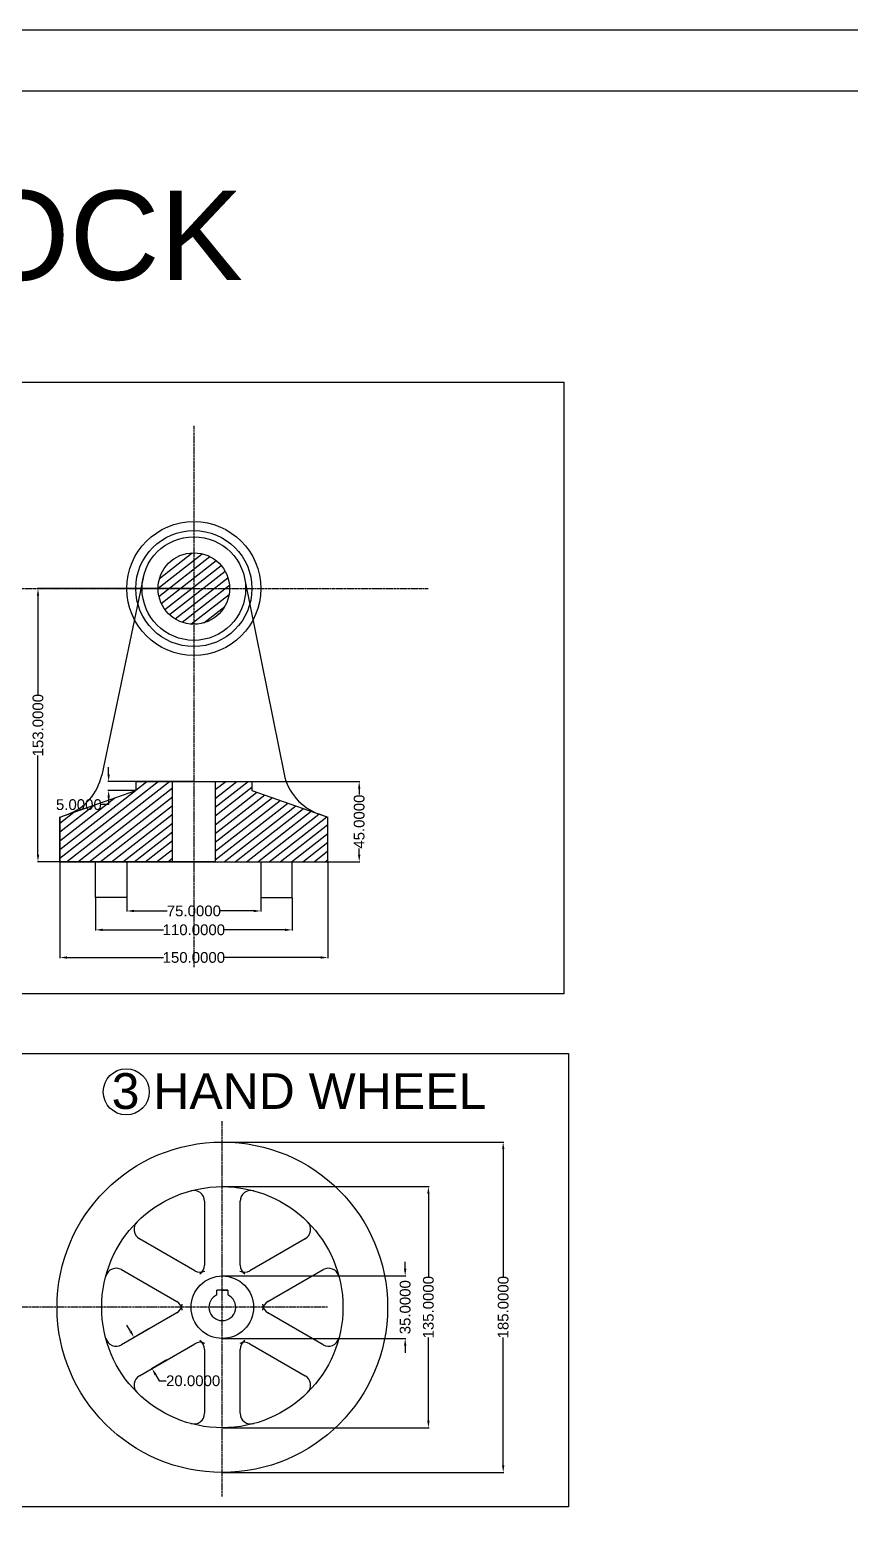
# Model space of a CAD drawing. Header units: inches. Extents: x -318 to 2841, y -996 to 640.
# Drawn here: x 690 to 1149, y -197 to 640 of the extents above; entities that cross this region are included whole.
import ezdxf

# ---------------------------------------------------------------- set-up
doc = ezdxf.new("R2010")
doc.units = ezdxf.units.IN
doc.header["$MEASUREMENT"] = 0
doc.linetypes.add('CENTER', pattern=[2, 1.25, -0.25, 0.25, -0.25])
doc.layers.get('0').update_dxf_attribs({"plot": 0})
doc.layers.add('body', color=130, linetype='ZIGZAG', lineweight=30, plot=False)
doc.styles.get("Standard").update_dxf_attribs({"font": 'arial.ttf'})
doc.styles.add('style1', font='arial.ttf', dxfattribs={"height": 50})
doc.linetypes.add('ZIGZAG', pattern='A,0.0001,-0.2,[131,ltypeshp.shx,S=0.2,R=0,X=-0.2,Y=0],-0.4,[131,ltypeshp.shx,S=0.2,R=180,X=0.2,Y=0],-0.2', length=0.8001)
doc.dimstyles.get("Standard").update_dxf_attribs({"dimscale": 2, "dimtxt": 3, "dimasz": 2, "dimexe": 0.18, "dimexo": 0.0625, "dimgap": 0.108, "dimtad": 0, "dimtoh": 1, "dimdec": 4, "dimzin": 0, "dimdsep": 46, "dimtxsty": 'Standard', "dimcen": 2, "dimadec": 0, "dimazin": 0, "dimtfac": 1, "dimtdec": 4, "dimtofl": 0, "dimtmove": 0, "dimatfit": 1, "dimfxl": 1, "dimtolj": 1, "dimtzin": 0, "dimarcsym": 0})
pattern_1 = [(218, (-24.4823, -4220.624), (2.3856882, -3.0535417), [])]

# ---------------------------------------------------------------- blocks, each defined once
blk = doc.blocks.new('*D18')
at = {"color": 0, "lineweight": -2, "transparency": 16777216}
for p, q in [((781.77, 327.59), (694.33, 327.59)), ((694.69, 323.59), (694.69, 268.13)), ((694.69, 178.59), (694.69, 234.05)), ((781.77, 174.59), (694.33, 174.59))]:
    blk.add_line(p, q, dxfattribs=at)
at = {"color": 0, "transparency": 16777216}
for points in [[(694.03, 323.59), (695.36, 323.59), (694.69, 327.59)], [(694.03, 178.59), (695.36, 178.59), (694.69, 174.59)]]:
    blk.add_solid(points, dxfattribs=at)
at = {"layer": 'Defpoints', "color": 0, "transparency": 16777216}
for p in [(781.9, 327.59), (694.69, 174.59), (781.9, 174.59)]:
    blk.add_point(p, dxfattribs=at)
at = {"color": 0, "transparency": 16777216, "insert": (694.69, 251.09), "char_height": 6, "attachment_point": 5, "rotation": 90}
blk.add_mtext('\\A1;153.0000', dxfattribs=at)
blk = doc.blocks.new('*D19')
at = {"color": 0, "lineweight": -2, "transparency": 16777216}
for p, q in [((706.9, 174.47), (706.9, 120.65)), ((856.9, 174.47), (856.9, 120.65)), ((710.9, 121.01), (764.86, 121.01)), ((852.9, 121.01), (798.93, 121.01))]:
    blk.add_line(p, q, dxfattribs=at)
at = {"color": 0, "transparency": 16777216}
for points in [[(710.9, 121.68), (710.9, 120.35), (706.9, 121.01)], [(852.9, 121.68), (852.9, 120.35), (856.9, 121.01)]]:
    blk.add_solid(points, dxfattribs=at)
at = {"layer": 'Defpoints', "color": 0, "transparency": 16777216}
for p in [(706.9, 174.59), (856.9, 174.59), (856.9, 121.01)]:
    blk.add_point(p, dxfattribs=at)
at = {"color": 0, "transparency": 16777216, "insert": (781.9, 121.01), "char_height": 6, "attachment_point": 5}
blk.add_mtext('\\A1;150.0000', dxfattribs=at)
blk = doc.blocks.new('*D20')
at = {"color": 0, "lineweight": -2, "transparency": 16777216}
for p, q in [((726.9, 154.47), (726.9, 136.13)), ((836.9, 154.47), (836.9, 136.13)), ((730.9, 136.49), (764.86, 136.49)), ((832.9, 136.49), (798.93, 136.49))]:
    blk.add_line(p, q, dxfattribs=at)
at = {"color": 0, "transparency": 16777216}
for points in [[(730.9, 137.16), (730.9, 135.82), (726.9, 136.49)], [(832.9, 137.16), (832.9, 135.82), (836.9, 136.49)]]:
    blk.add_solid(points, dxfattribs=at)
at = {"layer": 'Defpoints', "color": 0, "transparency": 16777216}
for p in [(726.9, 154.59), (836.9, 154.59), (836.9, 136.49)]:
    blk.add_point(p, dxfattribs=at)
at = {"color": 0, "transparency": 16777216, "insert": (781.9, 136.49), "char_height": 6, "attachment_point": 5}
blk.add_mtext('\\A1;110.0000', dxfattribs=at)
blk = doc.blocks.new('*D21')
at = {"color": 0, "lineweight": -2, "transparency": 16777216}
for p, q in [((744.4, 154.47), (744.4, 146.72)), ((819.4, 154.47), (819.4, 146.72)), ((748.4, 147.08), (766.93, 147.08)), ((815.4, 147.08), (796.86, 147.08))]:
    blk.add_line(p, q, dxfattribs=at)
at = {"color": 0, "transparency": 16777216}
for points in [[(748.4, 147.74), (748.4, 146.41), (744.4, 147.08)], [(815.4, 147.74), (815.4, 146.41), (819.4, 147.08)]]:
    blk.add_solid(points, dxfattribs=at)
at = {"layer": 'Defpoints', "color": 0, "transparency": 16777216}
for p in [(744.4, 154.59), (819.4, 154.59), (819.4, 147.08)]:
    blk.add_point(p, dxfattribs=at)
at = {"color": 0, "transparency": 16777216, "insert": (781.9, 147.08), "char_height": 6, "attachment_point": 5}
blk.add_mtext('\\A1;75.0000', dxfattribs=at)
blk = doc.blocks.new('*D22')
at = {"color": 0, "lineweight": -2, "transparency": 16777216}
for p, q in [((814.52, 219.59), (874.78, 219.59)), ((874.42, 215.59), (874.42, 212.2)), ((874.42, 178.59), (874.42, 181.98)), ((857.02, 174.59), (874.78, 174.59))]:
    blk.add_line(p, q, dxfattribs=at)
at = {"color": 0, "transparency": 16777216}
for points in [[(873.76, 215.59), (875.09, 215.59), (874.42, 219.59)], [(873.76, 178.59), (875.09, 178.59), (874.42, 174.59)]]:
    blk.add_solid(points, dxfattribs=at)
at = {"layer": 'Defpoints', "color": 0, "transparency": 16777216}
for p in [(814.4, 219.59), (856.9, 174.59), (874.42, 174.59)]:
    blk.add_point(p, dxfattribs=at)
at = {"color": 0, "transparency": 16777216, "insert": (874.42, 197.09), "char_height": 6, "attachment_point": 5, "rotation": 90}
blk.add_mtext('\\A1;45.0000', dxfattribs=at)
blk = doc.blocks.new('*D23')
at = {"color": 0, "lineweight": -2, "transparency": 16777216}
for p, q in [((734.22, 223.59), (734.22, 227.59)), ((749.27, 219.59), (733.86, 219.59)), ((749.27, 214.59), (733.86, 214.59)), ((734.22, 210.59), (734.22, 206.59)), ((734.22, 206.59), (730.22, 206.59))]:
    blk.add_line(p, q, dxfattribs=at)
at = {"color": 0, "transparency": 16777216}
for points in [[(733.56, 223.59), (734.89, 223.59), (734.22, 219.59)], [(733.56, 210.59), (734.89, 210.59), (734.22, 214.59)]]:
    blk.add_solid(points, dxfattribs=at)
at = {"layer": 'Defpoints', "color": 0, "transparency": 16777216}
for p in [(749.4, 219.59), (734.22, 214.59), (749.4, 214.59)]:
    blk.add_point(p, dxfattribs=at)
at = {"color": 0, "transparency": 16777216, "insert": (717.56, 206.59), "char_height": 6, "attachment_point": 5}
blk.add_mtext('\\A1;5.0000', dxfattribs=at)
blk = doc.blocks.new('*U26')
for p, q in [((-10, 17.38), (-10, -18.42)), ((10, -18.42), (10, 17.38))]:
    blk.add_line(p, q)
for centre, start, end in [((-16, 17.38), 0, 105.07971), ((16, 17.38), 74.92029, 180), ((-16, -18.42), 304.15292, 0), ((16, -18.42), 180, 235.84708)]:
    blk.add_arc(centre, 6, start, end)
blk = doc.blocks.new('*U27')
at = {"color": 0, "linetype": 'ByBlock', "lineweight": -2, "transparency": 16777216}
blk.add_blockref('*U26', (746.77, -32.79), dxfattribs=at)
for p, rotation in [((710.4, -53.79), 59.99999999999999), ((783.15, -53.79), 299.9999999999999), ((710.4, -95.79), 120), ((783.15, -95.79), 239.9999999999999), ((746.77, -116.79), 180)]:
    blk.add_blockref('*U26', p, dxfattribs=dict(at, rotation=rotation))
blk = doc.blocks.new('*D38')
at = {"color": 0, "lineweight": -2, "transparency": 16777216}
for p, q in [((746.47, -88.28), (744.47, -84.82)), ((756.8, -86.94), (748.16, -91.93)), ((766.8, -104.26), (758.16, -109.25)), ((760.47, -112.53), (762.47, -116)), ((762.47, -116), (766.47, -116))]:
    blk.add_line(p, q, dxfattribs=at)
at = {"color": 0, "transparency": 16777216}
for points in [[(747.05, -87.95), (745.89, -88.62), (748.47, -91.75)], [(761.05, -112.2), (759.89, -112.87), (758.47, -109.07)]]:
    blk.add_solid(points, dxfattribs=at)
at = {"layer": 'Defpoints', "color": 0, "transparency": 16777216}
for p in [(756.91, -86.87), (766.91, -104.19), (758.47, -109.07)]:
    blk.add_point(p, dxfattribs=at)
at = {"color": 0, "transparency": 16777216, "insert": (781.51, -116), "char_height": 6, "attachment_point": 5}
blk.add_mtext('\\A1;20.0000', dxfattribs=at)
blk = doc.blocks.new('*D39')
at = {"color": 0, "lineweight": -2, "transparency": 16777216}
for p, q in [((797.96, 17.71), (955.36, 17.71)), ((955, 13.71), (955, -57.75)), ((955, -163.29), (955, -91.83)), ((797.96, -167.29), (955.36, -167.29))]:
    blk.add_line(p, q, dxfattribs=at)
at = {"color": 0, "transparency": 16777216}
for points in [[(954.34, 13.71), (955.67, 13.71), (955, 17.71)], [(954.34, -163.29), (955.67, -163.29), (955, -167.29)]]:
    blk.add_solid(points, dxfattribs=at)
at = {"layer": 'Defpoints', "color": 0, "transparency": 16777216}
for p in [(797.84, 17.71), (797.84, -167.29), (955, -167.29)]:
    blk.add_point(p, dxfattribs=at)
at = {"color": 0, "transparency": 16777216, "insert": (955, -74.79), "char_height": 6, "attachment_point": 5, "rotation": 90}
blk.add_mtext('\\A1;185.0000', dxfattribs=at)
blk = doc.blocks.new('*D40')
at = {"color": 0, "lineweight": -2, "transparency": 16777216}
for p, q in [((797.96, -7.29), (913.51, -7.29)), ((913.15, -11.29), (913.15, -57.75)), ((913.15, -138.29), (913.15, -91.83)), ((797.96, -142.29), (913.51, -142.29))]:
    blk.add_line(p, q, dxfattribs=at)
at = {"color": 0, "transparency": 16777216}
for points in [[(912.48, -11.29), (913.82, -11.29), (913.15, -7.29)], [(912.48, -138.29), (913.82, -138.29), (913.15, -142.29)]]:
    blk.add_solid(points, dxfattribs=at)
at = {"layer": 'Defpoints', "color": 0, "transparency": 16777216}
for p in [(797.84, -7.29), (797.84, -142.29), (913.15, -142.29)]:
    blk.add_point(p, dxfattribs=at)
at = {"color": 0, "transparency": 16777216, "insert": (913.15, -74.79), "char_height": 6, "attachment_point": 5, "rotation": 90}
blk.add_mtext('\\A1;135.0000', dxfattribs=at)
blk = doc.blocks.new('*D41')
at = {"color": 0, "lineweight": -2, "transparency": 16777216}
for p, q in [((900.16, -53.29), (900.16, -49.29)), ((797.96, -57.29), (900.52, -57.29)), ((797.96, -92.29), (900.52, -92.29)), ((900.16, -96.29), (900.16, -100.29))]:
    blk.add_line(p, q, dxfattribs=at)
at = {"color": 0, "transparency": 16777216}
for points in [[(899.49, -53.29), (900.83, -53.29), (900.16, -57.29)], [(899.49, -96.29), (900.83, -96.29), (900.16, -92.29)]]:
    blk.add_solid(points, dxfattribs=at)
at = {"layer": 'Defpoints', "color": 0, "transparency": 16777216}
for p in [(797.84, -57.29), (797.84, -92.29), (900.16, -92.29)]:
    blk.add_point(p, dxfattribs=at)
at = {"color": 0, "transparency": 16777216, "insert": (900.16, -74.79), "char_height": 6, "attachment_point": 5, "rotation": 90}
blk.add_mtext('\\A1;35.0000', dxfattribs=at)

msp = doc.modelspace()

# ---------------------------------------------------------------- hatches: boundary and pattern name
at = {"transparency": 33554687}
h = msp.add_hatch(dxfattribs=at)
h.set_pattern_fill('ANSI31', color=256, scale=31, angle=173)
h.set_pattern_definition(pattern_1)
edge = h.paths.add_edge_path()
edge.add_arc((781.89549, 327.5932), 20, 0, 360)
h = msp.add_hatch(dxfattribs=at)
h.set_pattern_fill('ANSI31', color=256, scale=31, angle=173)
h.set_pattern_definition(pattern_1)
h.paths.add_polyline_path([(769.89549, 174.5932), (769.89549, 219.5932), (749.39549, 219.5932), (749.39549, 214.5932), (706.89549, 199.5932), (706.89549, 174.5932)])
h = msp.add_hatch(dxfattribs=at)
h.set_pattern_fill('ANSI31', color=256, scale=31, angle=173)
h.set_pattern_definition(pattern_1)
h.paths.add_polyline_path([(793.89549, 219.5932), (793.89549, 174.5932), (856.89549, 174.5932), (856.89549, 199.5932), (814.39549, 214.5932), (814.39549, 219.5932)])

# ---------------------------------------------------------------- linework, layer by layer
at = {"linetype": 'CENTER'}
for p, q in [((781.89549, 418.68133), (781.89549, 115.67368)), ((299.76236, 327.5932), (913.13886, 327.5932)), ((797.83709, -180.77726), (797.83709, 29.3168)), ((856.73015, -74.79279), (593.18709, -74.79279))]:
    msp.add_line(p, q, dxfattribs=at)
for p, q in [((797.83709, -52.29279), (797.83709, -49.29279)), ((797.83709, -52.29279), (797.83709, -49.29279)), ((794.83709, -67.91893), (794.83709, -65.29279)), ((800.83709, -65.29279), (794.83709, -65.29279)), ((797.83709, -67.29279), (797.83709, -65.29279)), ((797.83709, -65.29279), (800.83709, -65.29279)), ((800.83709, -65.29279), (800.83709, -67.91893))]:
    msp.add_line(p, q)
for points in [[(2841.1401, -996.06437), (-317.64513, -996.06437), (-317.64513, 640.37686), (2841.1401, 640.37686)], [(2821.1401, -976.06437), (-272.78659, -976.06437), (-272.78659, 606.20586), (2821.1401, 606.20586)], [(191.12658, 443.21005), (988.84266, 443.21005), (988.84266, 100.68979), (191.12658, 100.68979)], [(582.17357, 67.22188), (991.54818, 67.22188), (991.54818, -186.60144), (582.17357, -186.60144)]]:
    msp.add_lwpolyline(points, close=True)
for centre, radius in [((781.89549, 327.5932), 32.5), ((781.89549, 327.5932), 29), ((781.89549, 327.5932), 20), ((797.83709, -74.79279), 92.5), ((797.83709, -74.79279), 67.5), ((797.83709, -74.79279), 17.5)]:
    msp.add_circle(centre, radius)
at = {"color": 215, "true_color": 0xa953a0}
msp.add_circle((744.09105, 45.78902), 12.89553, dxfattribs=at)
msp.add_arc((797.83709, -74.79279), 7.5, 113.57817848, 66.42182152)
at = {"layer": 'body'}
for p, q in [((753.51318, 333.54673), (730.35967, 223.16683)), ((810.32277, 333.32816), (832.43353, 223.72867)), ((781.89549, 219.5932), (749.39549, 219.5932)), ((749.39549, 219.5932), (749.39549, 214.5932)), ((749.39549, 219.5932), (769.89549, 219.5932)), ((769.89549, 174.5932), (769.89549, 219.5932)), ((769.89549, 219.5932), (793.89549, 219.5932)), ((769.89549, 219.5932), (793.89549, 219.5932)), ((781.89549, 219.5932), (814.39549, 219.5932)), ((781.89549, 219.5932), (793.89549, 219.5932)), ((793.89549, 219.5932), (793.89549, 174.5932)), ((793.89549, 219.5932), (814.39549, 219.5932)), ((814.39549, 219.5932), (814.39549, 214.5932)), ((706.89549, 199.5932), (749.39549, 214.5932)), ((814.39549, 214.5932), (856.89549, 199.5932)), ((706.89549, 199.5932), (710.98327, 201.03594)), ((851.85646, 201.37168), (856.89549, 199.5932)), ((706.89549, 174.5932), (706.89549, 199.5932)), ((706.89549, 199.5932), (706.89549, 174.5932)), ((856.89549, 174.5932), (856.89549, 199.5932)), ((781.89549, 174.5932), (706.89549, 174.5932)), ((706.89549, 174.5932), (856.89549, 174.5932)), ((706.89549, 174.5932), (769.89549, 174.5932)), ((726.89549, 154.5932), (726.89549, 174.5932)), ((781.89549, 174.5932), (744.39549, 174.5932)), ((744.39549, 174.5932), (744.39549, 154.5932)), ((793.89549, 174.5932), (769.89549, 174.5932)), ((769.89549, 174.5932), (793.89549, 174.5932)), ((793.89549, 174.5932), (856.89549, 174.5932)), ((819.39549, 174.5932), (819.39549, 154.5932)), ((836.89549, 154.5932), (836.89549, 174.5932)), ((744.39549, 154.5932), (726.89549, 154.5932)), ((781.89549, 158.08427), (781.89549, 158.08427)), ((781.89549, 153.66461), (781.89549, 153.66461)), ((819.39549, 154.5932), (836.89549, 154.5932)), ((781.89549, 145.90537), (781.89549, 145.90537))]:
    msp.add_line(p, q, dxfattribs=at)
msp.add_circle((781.89549, 327.5932), 37.5, dxfattribs=at)
for centre, start, end in [((700.99866, 229.32565), 289.44003483, 348.15328051), ((861.84106, 229.66139), 191.4058415, 250.55996517)]:
    msp.add_arc(centre, 30, start, end, dxfattribs=at)

# ---------------------------------------------------------------- block references
msp.add_blockref('*U27', (51.06399, 0))

# ---------------------------------------------------------------- texts
at = {"color": 85, "true_color": 0x58ba48, "insert": (421.26372, 550.36312), "char_height": 50, "attachment_point": 1, "style": 'style1'}
msp.add_mtext_dynamic_manual_height_columns('TAILSTOCK', width=521.8780117, gutter_width=250, heights=[0], dxfattribs=at)
at = {"color": 240, "true_color": 0xed1f24, "insert": (735.9291, 56.24173), "char_height": 20, "attachment_point": 1, "style": 'style1'}
msp.add_mtext_dynamic_manual_height_columns('3 HAND WHEEL', width=320.8419401, gutter_width=250, heights=[0], dxfattribs=at)

# ---------------------------------------------------------------- dimensions: what is measured, and where the dimension line sits
for base, p1, p2, picture, middle in [((694.69167, 174.5932), (781.89549, 327.5932), (781.89549, 174.5932), '*D18', (694.69167, 251.0932)), ((734.22425, 214.5932), (749.39549, 219.5932), (749.39549, 214.5932), '*D23', (717.56418, 206.5932)), ((874.42224, 174.5932), (814.39549, 219.5932), (856.89549, 174.5932), '*D22', (874.42224, 197.0932)), ((955.00172, -167.29279), (797.83709, 17.70721), (797.83709, -167.29279), '*D39', (955.00172, -74.79279)), ((913.14898, -142.29279), (797.83709, -7.29279), (797.83709, -142.29279), '*D40', (913.14898, -74.79279)), ((900.1602, -92.29279), (797.83709, -57.29279), (797.83709, -92.29279), '*D41', (900.1602, -74.79279))]:
    dim = msp.add_linear_dim(base=base, p1=p1, p2=p2, angle=90, dimstyle='Standard')
    dim.commit()
    dim.dimension.update_dxf_attribs({"geometry": picture, "text_midpoint": middle})
for base, p1, p2, picture, middle in [((856.89549, 121.01252), (706.89549, 174.5932), (856.89549, 174.5932), '*D19', (781.89549, 121.01252)), ((836.89549, 136.48865), (726.89549, 154.5932), (836.89549, 154.5932), '*D20', (781.89549, 136.48865)), ((819.39549, 147.07758), (744.39549, 154.5932), (819.39549, 154.5932), '*D21', (781.89549, 147.07758))]:
    dim = msp.add_linear_dim(base=base, p1=p1, p2=p2, dimstyle='Standard')
    dim.commit()
    dim.dimension.update_dxf_attribs({"geometry": picture, "text_midpoint": middle})
dim = msp.add_aligned_dim(p1=(756.91125, -86.87434), p2=(766.91125, -104.19484), distance=-9.74671, dimstyle='Standard')
dim.commit()
dim.dimension.update_dxf_attribs({"geometry": '*D38', "text_midpoint": (781.5124, -115.9964)})

doc.saveas('drawing.dxf')
